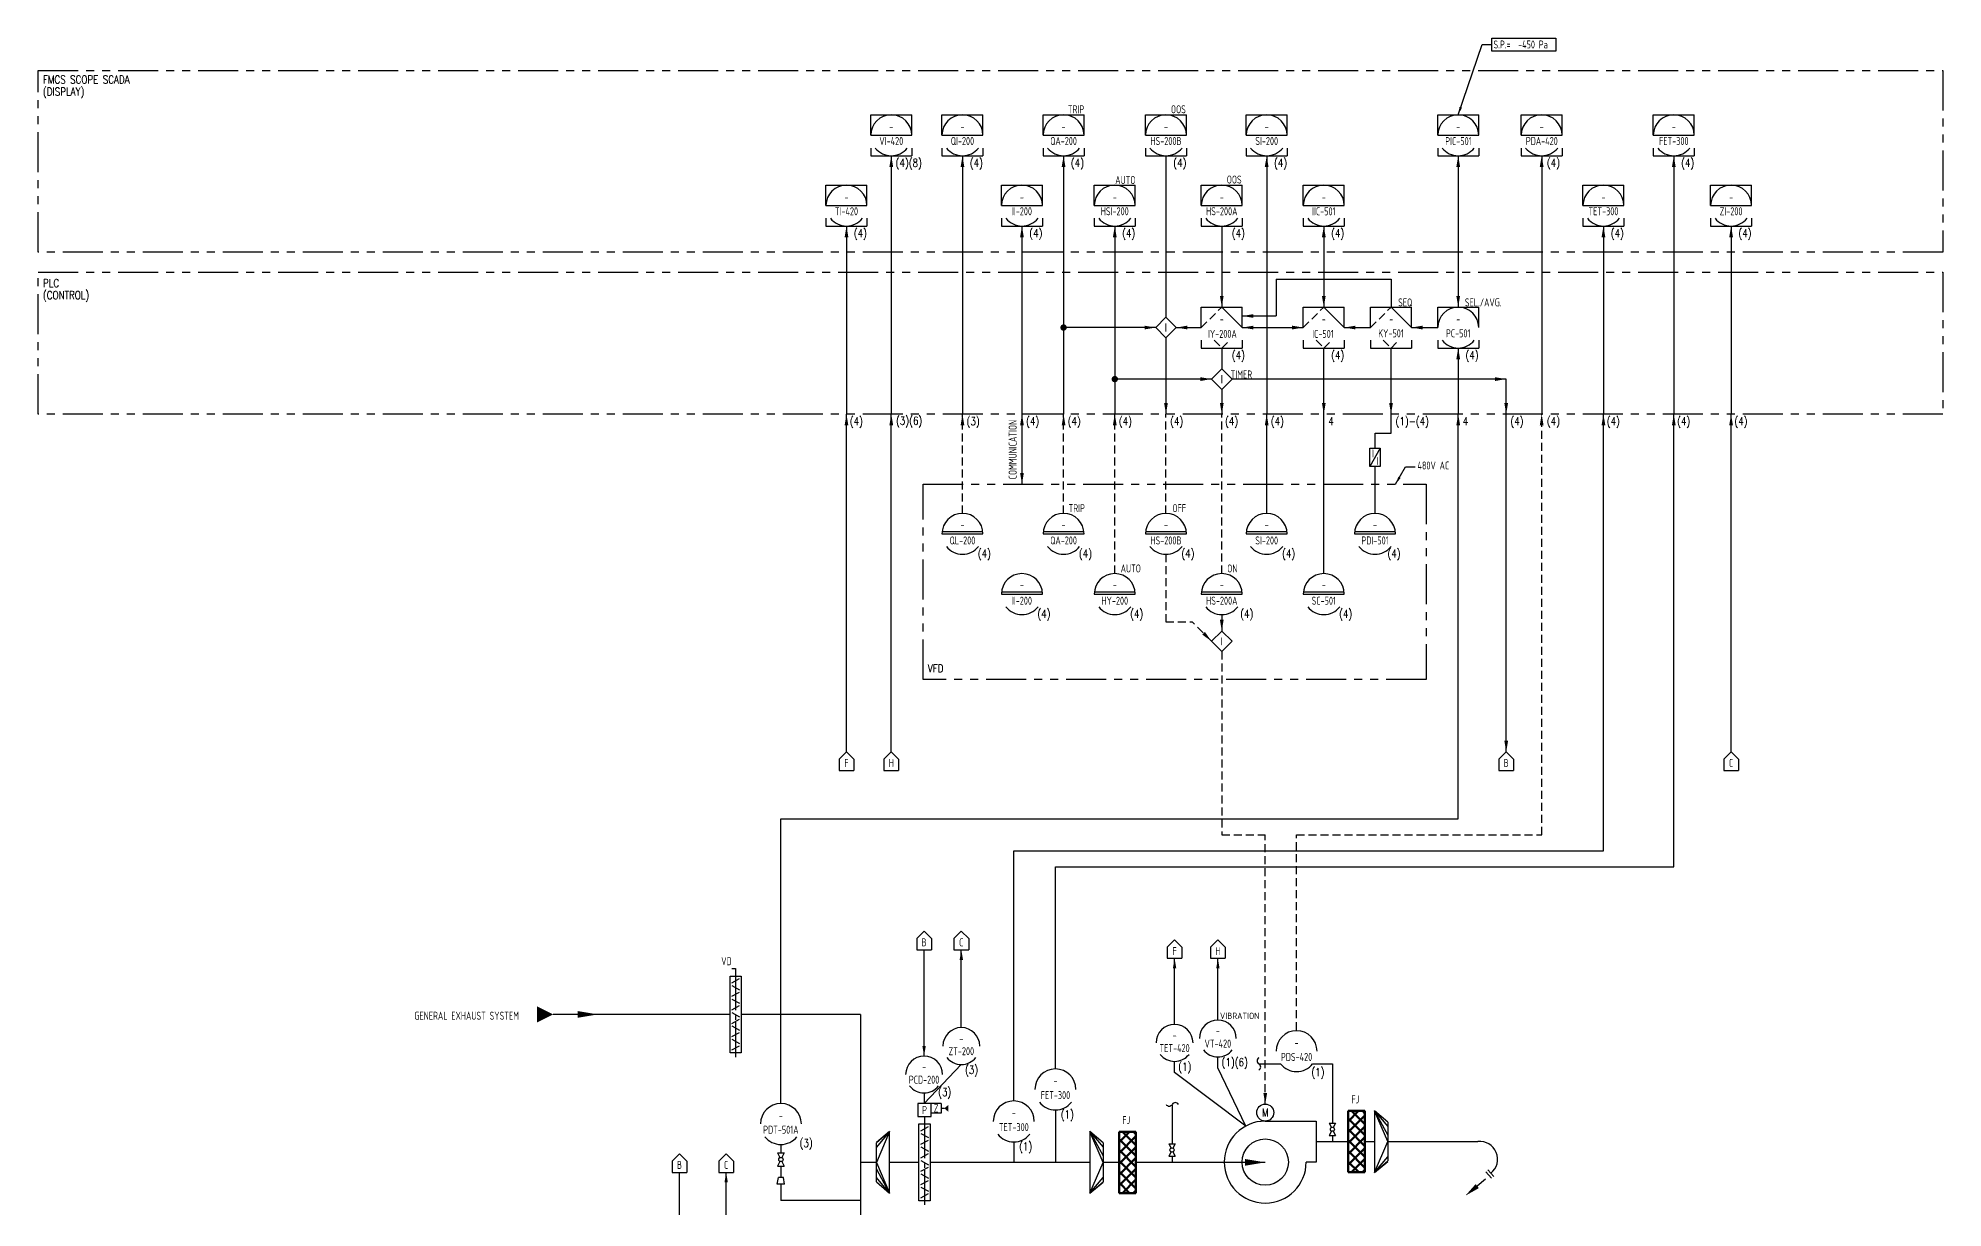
# Model space of a CAD drawing. Header units: millimetres. Extents: x -877 to -282, y -100 to 569.
# Drawn here: x -877 to -282, y 203 to 569 of the extents above; entities that cross this region are included whole.
import ezdxf
from ezdxf.enums import TextEntityAlignment as Align

# ---------------------------------------------------------------- set-up
doc = ezdxf.new("R2010")
doc.units = ezdxf.units.MM
doc.header["$LTSCALE"] = 10
doc.linetypes.add('HIDDEN', pattern=[0.375, 0.25, -0.125])
doc.linetypes.add('PHANTOM', pattern=[2.5, 1.25, -0.25, 0.25, -0.25, 0.25, -0.25])
doc.layers.get('defpoints').update_dxf_attribs({"color": 1})
for name, color, linetype in [('E-SR-TXT', 4, 'Continuous'), ('I-INST', 160, 'Continuous'), ('I-INST-TAG', 3, 'Continuous'), ('I-MEQPM', 2, 'Continuous'), ('I-MEQPM-COMP', 2, 'Continuous'), ('I-MMPIPE-DUCT', 140, 'Continuous'), ('I-MSPIPE-DUCT', 3, 'Continuous'), ('I-MTEXT', 3, 'Continuous'), ('I-PANL', 6, 'PHANTOM'), ('I-SGNL-ELECA', 3, 'FM-AUDIO_LINE'), ('I-SGNL-ELECC', 2, 'FM-D_LINE'), ('I-SGNL-ELECD', 11, 'HIDDEN'), ('I-SGNL-SOFT', 3, 'FM-O-LINE1'), ('M-EX-DP', 2, 'Continuous'), ('M-EX-VALVE', 2, 'Continuous'), ('M-EXHS-EQPM', 22, 'Continuous'), ('M-EXHS-TEXT', 4, 'Continuous'), ('NOTETEXT', 4, 'Continuous'), ('PANL-LCNT', 4, 'PHANTOM'), ('U-EX-DAMP', 2, 'Continuous'), ('界面', 4, 'Continuous')]:
    doc.layers.add(name, color=color, linetype=linetype)
doc.styles.add('AA-TXT', font='isocp.shx', dxfattribs={"width": 0.8, "bigfont": 'chineset.shx'})
doc.styles.add('BB-TXT', font='romand.shx', dxfattribs={"width": 0.8, "bigfont": 'CHINA.shx'})
doc.styles.add('dim-txt', font='isocp.shx', dxfattribs={"width": 0.7, "bigfont": 'CHINESET.shx'})
doc.styles.add('ROMANS', font='romans.shx', dxfattribs={"width": 0.8})
doc.styles.add('STDTEXT', font='romans.shx')
doc.linetypes.add('FM-AUDIO_LINE', pattern='A,0.8,-0.1,["A",AA-TXT,S=0.2,R=0,X=0,Y=-0.1],-0.25', length=1.15)
doc.linetypes.add('FM-D_LINE', pattern='A,0.8,-0.1,["D",AA-TXT,S=0.2,R=0,X=0,Y=-0.1],-0.25', length=1.15)
doc.linetypes.add('FM-O-LINE1', pattern='A,0.8,-0.1,[133,ltypeshp.shx,S=0.1,R=0,X=-0.1,Y=0],-0.1', length=1)
doc.dimstyles.new('adim-10', dxfattribs={"dimscale": 10, "dimtxt": 0.25, "dimasz": 0.25, "dimexe": 0.1, "dimexo": 0.5, "dimgap": 0.15, "dimtad": 0, "dimdec": 4, "dimtxsty": 'dim-txt', "dimcen": 2.5, "dimclrd": 256, "dimclre": 256, "dimclrt": 256, "dimadec": 0, "dimazin": 0, "dimtfac": 1, "dimtmove": 0, "dimatfit": 3, "dimfxl": 1, "dimarcsym": 0})

# ---------------------------------------------------------------- blocks, each defined once
blk = doc.blocks.new('A$C25D17942')
at = {"layer": 'defpoints'}
for p in [(0, -3.75), (0, -8.19)]:
    blk.add_point(p, dxfattribs=at)
at = {"layer": 'I-INST'}
for start, end in [(0, 180), (218.48923, 321.51077)]:
    blk.add_arc((0, -6.4), 6.4, start, end, dxfattribs=at)
blk = doc.blocks.new('A$C23AD5D27')
at = {"layer": 'defpoints'}
for p in [(0, 9.05), (0, 4.61)]:
    blk.add_point(p, dxfattribs=at)
at = {"layer": 'I-INST'}
for p, q in [((-6.4, 12.8), (6.4, 12.8)), ((-6.4, 6.4), (-6.4, 12.8)), ((6.4, 6.4), (6.4, 12.8)), ((-6.4, 2.42), (-6.4, 0)), ((6.4, 2.42), (6.4, 0)), ((-6.4, 0), (6.4, 0))]:
    blk.add_line(p, q, dxfattribs=at)
at = {"layer": 'I-INST', "linetype": 'Continuous'}
blk.add_line((-6.4, 6.4), (6.4, 6.4), dxfattribs=at)
at = {"layer": 'I-INST'}
for start, end in [(0, 180), (218.48923, 321.51077)]:
    blk.add_arc((0, 6.4), 6.4, start, end, dxfattribs=at)
blk = doc.blocks.new('A$C3C003CA9')
at = {"layer": 'defpoints'}
for p in [(0, 9.05), (0, 4.61)]:
    blk.add_point(p, dxfattribs=at)
at = {"layer": 'I-INST'}
for p, q in [((-6.4, 12.8), (6.4, 12.8)), ((-6.4, 6.4), (-6.4, 12.8)), ((0, 12.8), (6.4, 6.4)), ((6.4, 6.4), (6.4, 12.8)), ((-6.4, 2.42), (-6.4, 0)), ((-6.4, 0), (6.4, 0)), ((6.4, 2.42), (6.4, 0))]:
    blk.add_line(p, q, dxfattribs=at)
at = {"layer": 'I-INST', "linetype": 'HIDDEN'}
for p, q in [((-6.4, 6.4), (0, 12.8)), ((-2.42, 2.42), (0, 0)), ((0, 0), (2.42, 2.42))]:
    blk.add_line(p, q, dxfattribs=at)
blk = doc.blocks.new('A$C69555BEA')
at = {"layer": 'defpoints'}
for p in [(0, 9.05), (0, 4.61)]:
    blk.add_point(p, dxfattribs=at)
at = {"layer": 'I-INST'}
for p, q in [((-6.4, 12.8), (6.4, 12.8)), ((-6.4, 6.4), (-6.4, 12.8)), ((6.4, 6.4), (6.4, 12.8)), ((-6.4, 2.42), (-6.4, 0)), ((6.4, 2.42), (6.4, 0)), ((-6.4, 0), (6.4, 0))]:
    blk.add_line(p, q, dxfattribs=at)
for start, end in [(0, 180), (218.48923, 321.51077)]:
    blk.add_arc((0, 6.4), 6.4, start, end, dxfattribs=at)
blk = doc.blocks.new('A$C797F6660')
at = {"layer": 'defpoints'}
for p in [(0, -3.48), (0, -8.46)]:
    blk.add_point(p, dxfattribs=at)
at = {"layer": 'I-INST', "linetype": 'Continuous'}
for p, q in [((-6.36, -5.65), (6.36, -5.65)), ((-6.4, -6.4), (6.4, -6.4))]:
    blk.add_line(p, q, dxfattribs=at)
at = {"layer": 'I-INST'}
for start, end in [(0, 180), (218.48923, 321.51077)]:
    blk.add_arc((0, -6.4), 6.4, start, end, dxfattribs=at)
blk = doc.blocks.new('A$C67844AE1')
at = {"layer": 'I-INST'}
for p, q in [((0, 5.79), (-2.3, 3.48)), ((-2.3, 3.48), (-2.3, 0)), ((-2.3, 0), (2.3, 0)), ((2.3, 3.48), (0, 5.79)), ((2.3, 3.48), (2.3, 0))]:
    blk.add_line(p, q, dxfattribs=at)

msp = doc.modelspace()

# ---------------------------------------------------------------- hatches: boundary and pattern name
at = {"layer": 'I-MEQPM-COMP', "lineweight": 100}
h = msp.add_hatch(dxfattribs=at)
h.set_pattern_fill('ANSI31', color=256, scale=0.75525, angle=90, style=0)
h.set_pattern_definition([(135, (704.482, -1714.103), (-1.6955846, -1.6955846), [])])
h.paths.add_polyline_path([(-462.36, 233.5), (-467.61, 233.5), (-467.61, 214.32), (-462.36, 214.32)])
h = msp.add_hatch(dxfattribs=at)
h.set_pattern_fill('ANSI31', color=256, scale=0.75525, angle=90, style=0)
h.set_pattern_definition([(225, (704.482, 2161.9238), (-1.6955846, 1.6955846), [])])
h.paths.add_polyline_path([(-462.36, 214.32), (-467.61, 214.32), (-467.61, 233.5), (-462.36, 233.5)])
h = msp.add_hatch(dxfattribs=at)
h.set_pattern_fill('ANSI31', color=256, scale=0.75525, angle=90, style=0)
h.set_pattern_definition([(135, (632.9003, -1720.5818), (-1.6955846, -1.6955846), [])])
h.paths.add_polyline_path([(-533.94, 227.02), (-539.19, 227.02), (-539.19, 207.84), (-533.94, 207.84)])
h = msp.add_hatch(dxfattribs=at)
h.set_pattern_fill('ANSI31', color=256, scale=0.75525, angle=90, style=0)
h.set_pattern_definition([(225, (632.9003, 2155.445), (-1.6955846, 1.6955846), [])])
h.paths.add_polyline_path([(-533.94, 207.84), (-539.19, 207.84), (-539.19, 227.02), (-533.94, 227.02)])

# ---------------------------------------------------------------- linework, layer by layer
at = {"layer": 'I-INST'}
for p, q in [((-530.93, 538.41), (-518.13, 538.41)), ((-513.49, 516.45), (-500.69, 516.45)), ((-524.53, 481.52), (-527.73, 478.32)), ((-527.73, 478.32), (-524.53, 475.12)), ((-521.33, 478.32), (-524.53, 481.52)), ((-524.53, 475.12), (-521.33, 478.32)), ((-507.09, 465.41), (-510.29, 462.21)), ((-503.89, 462.21), (-507.09, 465.41)), ((-510.29, 462.21), (-507.09, 459.01)), ((-507.09, 459.01), (-503.89, 462.21)), ((-457.61, 440.58), (-460.81, 434.94)), ((-507.09, 383.48), (-510.29, 380.28)), ((-503.89, 380.28), (-507.09, 383.48)), ((-510.29, 380.28), (-507.09, 377.08)), ((-507.09, 377.08), (-503.89, 380.28)), ((-588.48, 248.02), (-600.12, 235.86)), ((-495.5, 248.19), (-488.73, 248.19)), ((-478.71, 248.19), (-472.53, 248.19)), ((-472.53, 248.19), (-472.53, 229.72)), ((-600.12, 239.12), (-600.12, 235.86)), ((-594.82, 235.86), (-602.03, 235.86)), ((-602.03, 235.86), (-602.03, 231.74)), ((-597.91, 231.74), (-597.91, 235.86)), ((-594.82, 232.77), (-597.91, 232.77)), ((-594.82, 235.86), (-594.82, 232.77)), ((-593.85, 234.31), (-594.82, 234.31)), ((-522.64, 235.45), (-522.64, 223.24)), ((-602.03, 231.74), (-597.91, 231.74)), ((-472.53, 225.83), (-472.53, 223.83)), ((-522.64, 219.35), (-522.64, 217.35))]:
    msp.add_line(p, q, dxfattribs=at)
for points in [[(-422.74, 568.78), (-402.73, 568.78), (-402.73, 564.69), (-422.74, 564.69)], [(-460.81, 440.58), (-457.61, 440.58), (-457.61, 434.94), (-460.81, 434.94)]]:
    msp.add_lwpolyline(points, close=True, dxfattribs=at)
at = {"layer": 'I-INST', "flags": 128}
for points in [[(-499.58, 228.7), (-508.31, 246.96), (-508.31, 250.39)], [(-499.58, 228.7), (-521.84, 245.56), (-521.84, 248.99)]]:
    msp.add_lwpolyline(points, dxfattribs=at)
at = {"layer": 'I-INST'}
for centre, start, end in [((-494.94, 249.16), 120.08874, 240.08874), ((-496.06, 247.22), 300.08874, 60.08874), ((-523.54, 236.12), 210.08874, 330.08874), ((-521.6, 235), 30.08874, 150.08874)]:
    msp.add_arc(centre, 1.12, start, end, dxfattribs=at)
msp.add_solid([(-592.57, 235.34), (-593.85, 234.31), (-592.57, 233.28)], dxfattribs=at)
at = {"layer": 'I-INST-TAG'}
for points in [[(-610.37, 532.01, 0, 1.17, 0), (-610.37, 528.51, 0, 0, 0)], [(-624.37, 510.05, 0, 1.17, 0), (-624.37, 506.55, 0, 0, 0)], [(-347.94, 510.05, 0, 1.17, 0), (-347.94, 506.55, 0, 0, 0)]]:
    msp.add_lwpolyline(points, format="xyseb", dxfattribs=at)
at = {"layer": 'I-MEQPM'}
msp.add_circle((-493.51, 232.98), 2.67, dxfattribs=at)
at = {"layer": 'I-MEQPM-COMP'}
for p, q in [((-660.76, 251.66), (-660.76, 275.66)), ((-601.73, 205.43), (-601.73, 229.43)), ((-473.5, 229.72), (-472.81, 228.34)), ((-473.5, 229.72), (-471.56, 229.72)), ((-472.81, 227.2), (-473.5, 225.83)), ((-471.56, 229.72), (-472.24, 228.34)), ((-472.24, 227.2), (-471.56, 225.83)), ((-645.9, 220.36), (-643.85, 220.36)), ((-645.9, 220.36), (-645.17, 218.92)), ((-643.85, 220.36), (-644.57, 218.92)), ((-523.61, 223.24), (-522.92, 221.87)), ((-523.61, 223.24), (-521.67, 223.24)), ((-522.92, 220.73), (-523.61, 219.35)), ((-521.67, 223.24), (-522.35, 221.87)), ((-522.35, 220.73), (-521.67, 219.35)), ((-473.5, 225.83), (-471.56, 225.83)), ((-645.17, 217.72), (-645.9, 216.27)), ((-645.9, 216.27), (-643.85, 216.27)), ((-644.57, 217.72), (-643.85, 216.27)), ((-523.61, 219.35), (-521.67, 219.35)), ((-646, 210.58), (-645.66, 212.67)), ((-643.75, 210.58), (-646, 210.58)), ((-644.09, 212.67), (-645.66, 212.67)), ((-643.75, 210.58), (-644.09, 212.67))]:
    msp.add_line(p, q, dxfattribs=at)
at = {"layer": 'I-MEQPM-COMP', "lineweight": 100}
for p, q in [((-467.61, 233.5), (-467.61, 214.32)), ((-462.36, 233.5), (-467.61, 233.5)), ((-462.36, 214.32), (-462.36, 233.5)), ((-539.19, 227.02), (-539.19, 207.84)), ((-533.94, 227.02), (-539.19, 227.02)), ((-533.94, 207.84), (-533.94, 227.02)), ((-467.61, 214.32), (-462.36, 214.32)), ((-539.19, 207.84), (-533.94, 207.84))]:
    msp.add_line(p, q, dxfattribs=at)
at = {"layer": 'I-MEQPM-COMP'}
for centre, radius in [((-472.53, 227.77), 0.637), ((-522.64, 221.3), 0.637), ((-644.87, 218.32), 0.671)]:
    msp.add_circle(centre, radius, dxfattribs=at)
at = {"layer": 'I-MMPIPE-DUCT'}
for p, q in [((-660.76, 263.66), (-716.07, 263.66)), ((-620.03, 263.66), (-657.24, 263.66)), ((-620.03, 263.66), (-620.03, 172.41))]:
    msp.add_line(p, q, dxfattribs=at)
msp.add_lwpolyline([(-716.07, 263.66, 0, 5, 0), (-721.07, 263.66, 5, 5, 0)], format="xyseb", dxfattribs=at)
msp.add_solid([(-708.4, 264.72), (-708.4, 262.6), (-702.04, 263.66)], dxfattribs=at)
at = {"layer": 'I-MSPIPE-DUCT'}
for p, q in [((-559.07, 233.83), (-559.07, 217.43)), ((-644.87, 223.02), (-644.87, 220.36)), ((-572.08, 223.83), (-572.08, 217.43)), ((-477.63, 223.91), (-467.61, 223.91)), ((-462.36, 223.91), (-459.36, 223.91)), ((-455.22, 223.91), (-427.05, 223.91)), ((-644.87, 216.27), (-644.87, 212.67)), ((-615.03, 217.43), (-620.03, 217.43)), ((-601.73, 217.43), (-610.9, 217.43)), ((-548.32, 217.43), (-598.2, 217.43)), ((-539.19, 217.43), (-544.19, 217.43)), ((-493.51, 217.43), (-533.94, 217.43)), ((-644.87, 210.58), (-644.87, 205.55)), ((-644.87, 210.58), (-644.87, 209.15)), ((-424.64, 212.13), (-427.26, 210.01)), ((-620.03, 205.55), (-644.87, 205.55))]:
    msp.add_line(p, q, dxfattribs=at)
msp.add_lwpolyline([(-430.99, 206.99, 0, 1.6, 0), (-427.26, 210.01, 0, 0, 0)], format="xyseb", dxfattribs=at)
msp.add_arc((-426.42, 218.41), 5.53, 308.0071, 96.49679, dxfattribs=at)
msp.add_solid([(-499.87, 218.49), (-499.87, 216.37), (-493.51, 217.43)], dxfattribs=at)
at = {"layer": 'I-PANL'}
for points in [[(-876.98, 558.67), (-281.75, 558.67), (-281.75, 501.93), (-876.98, 501.93)], [(-876.98, 495.6), (-281.75, 495.6), (-281.75, 451.27), (-876.98, 451.27)], [(-600.37, 368.36), (-600.37, 429.36), (-443.21, 429.36), (-443.21, 368.36)]]:
    msp.add_lwpolyline(points, close=True, dxfattribs=at)
at = {"layer": 'I-SGNL-ELECA'}
for p, q in [((-624.37, 345.69), (-624.37, 451.27)), ((-493.06, 420.25), (-493.06, 451.27)), ((-475.21, 401.42), (-475.21, 451.27)), ((-454.21, 445.28), (-454.21, 451.27)), ((-433.21, 324.78), (-433.21, 451.27)), ((-418.21, 345.69), (-418.21, 451.27)), ((-387.83, 314.78), (-387.83, 451.27)), ((-365.84, 309.78), (-365.84, 451.27)), ((-347.94, 345.69), (-347.94, 451.27)), ((-459.21, 445.28), (-454.21, 445.28)), ((-459.21, 440.58), (-459.21, 445.28)), ((-459.21, 420.25), (-459.21, 434.94)), ((-644.87, 235.82), (-644.87, 324.78)), ((-644.87, 324.78), (-433.21, 324.78)), ((-572.08, 236.63), (-572.08, 314.78)), ((-572.08, 314.78), (-387.83, 314.78)), ((-559.07, 246.63), (-559.07, 309.78)), ((-559.07, 309.78), (-365.84, 309.78)), ((-600.12, 250.64), (-600.12, 283.87)), ((-588.48, 259.54), (-588.48, 283.87)), ((-521.84, 260.51), (-521.84, 281.22)), ((-676.55, 189.96), (-676.55, 214.31)), ((-661.97, 189.98), (-661.97, 214.31))]:
    msp.add_line(p, q, dxfattribs=at)
for points in [[(-624.37, 451.27, 0, 1.17, 0), (-624.37, 447.77, 0, 0, 0)], [(-610.37, 451.27, 0, 1.17, 0), (-610.37, 447.77, 0, 0, 0)], [(-493.06, 451.27, 0, 1.17, 0), (-493.06, 447.77, 0, 0, 0)], [(-433.21, 451.27, 0, 1.17, 0), (-433.21, 447.77, 0, 0, 0)], [(-387.83, 451.27, 0, 1.17, 0), (-387.83, 447.77, 0, 0, 0)], [(-365.84, 451.27, 0, 1.17, 0), (-365.84, 447.77, 0, 0, 0)], [(-347.94, 451.27, 0, 1.17, 0), (-347.94, 447.77, 0, 0, 0)], [(-588.48, 283.87, 0, 1.05, 0), (-588.48, 280.72, 0, 0, 0)], [(-521.84, 281.22, 0, 1.05, 0), (-521.84, 278.07, 0, 0, 0)], [(-508.31, 281.22, 0, 1.05, 0), (-508.31, 278.07, 0, 0, 0)], [(-600.12, 250.64, 0, 1.05, 0), (-600.12, 253.79, 0, 0, 0)], [(-661.97, 214.31, 0, 1.05, 0), (-661.97, 211.16, 0, 0, 0)]]:
    msp.add_lwpolyline(points, format="xyseb", dxfattribs=at)
at = {"layer": 'I-SGNL-ELECC'}
for p, q in [((-610.37, 345.69), (-610.37, 451.27)), ((-569.53, 451.27), (-569.53, 429.36)), ((-508.31, 261.91), (-508.31, 281.22))]:
    msp.add_line(p, q, dxfattribs=at)
for points in [[(-569.53, 451.27, 0, 1.17, 0), (-569.53, 447.77, 0, 0, 0)], [(-569.53, 429.36, 0, 1.17, 0), (-569.53, 432.86, 0, 0, 0)]]:
    msp.add_lwpolyline(points, format="xyseb", dxfattribs=at)
at = {"layer": 'I-SGNL-ELECD'}
for p, q in [((-588.12, 420.25), (-588.12, 451.27)), ((-556.53, 420.25), (-556.53, 451.27)), ((-540.53, 401.42), (-540.53, 451.27)), ((-524.53, 420.25), (-524.53, 451.27)), ((-507.09, 401.42), (-507.09, 451.27)), ((-407.13, 319.78), (-407.13, 451.27)), ((-524.53, 407.45), (-524.53, 386.31)), ((-507.09, 388.62), (-507.09, 383.48)), ((-524.53, 386.31), (-516.32, 386.31)), ((-510.29, 380.28), (-516.32, 386.31)), ((-507.09, 377.08), (-507.09, 319.78)), ((-507.09, 319.78), (-493.51, 319.78)), ((-493.51, 235.64), (-493.51, 319.78)), ((-483.77, 258.73), (-483.77, 319.78)), ((-483.77, 319.78), (-407.13, 319.78))]:
    msp.add_line(p, q, dxfattribs=at)
for points in [[(-588.12, 451.27, 0, 1.17, 0), (-588.12, 447.77, 0, 0, 0)], [(-556.53, 451.27, 0, 1.17, 0), (-556.53, 447.77, 0, 0, 0)], [(-540.53, 451.27, 0, 1.17, 0), (-540.53, 447.77, 0, 0, 0)], [(-407.13, 451.27, 0, 1.17, 0), (-407.13, 447.77, 0, 0, 0)], [(-507.09, 383.48, 0, 1.17, 0), (-507.09, 386.98, 0, 0, 0)], [(-510.29, 380.28, 0, 1.17, 0), (-512.76, 382.76, 0, 0, 0)], [(-493.51, 235.64, 0, 1.17, 0), (-493.51, 239.14, 0, 0, 0)]]:
    msp.add_lwpolyline(points, format="xyseb", dxfattribs=at)
at = {"layer": 'I-SGNL-SOFT'}
for p, q in [((-610.37, 532.01), (-610.37, 451.27)), ((-588.12, 532.01), (-588.12, 451.27)), ((-556.53, 532.01), (-556.53, 451.27)), ((-524.53, 532.01), (-524.53, 481.52)), ((-493.06, 532.01), (-493.06, 451.27)), ((-433.21, 532.01), (-433.21, 484.72)), ((-407.13, 532.01), (-407.13, 451.27)), ((-365.84, 532.01), (-365.84, 451.27)), ((-624.37, 510.05), (-624.37, 451.27)), ((-569.53, 510.05), (-569.53, 451.27)), ((-540.53, 510.05), (-540.53, 451.27)), ((-507.09, 510.05), (-507.09, 484.72)), ((-475.21, 510.05), (-475.21, 484.72)), ((-387.83, 510.05), (-387.83, 451.27)), ((-347.94, 510.05), (-347.94, 451.27)), ((-490.06, 493.47), (-454.21, 493.47)), ((-490.06, 493.47), (-490.06, 481.93)), ((-454.21, 493.47), (-454.21, 484.72)), ((-527.73, 478.32), (-556.53, 478.32)), ((-521.33, 478.32), (-513.49, 478.32)), ((-500.69, 481.93), (-490.06, 481.93)), ((-500.69, 478.32), (-481.61, 478.32)), ((-468.81, 478.32), (-460.61, 478.32)), ((-447.81, 478.32), (-439.61, 478.32)), ((-524.53, 475.12), (-524.53, 451.27)), ((-507.09, 471.92), (-507.09, 465.41)), ((-475.21, 451.27), (-475.21, 471.92)), ((-454.21, 451.27), (-454.21, 471.92)), ((-433.21, 471.92), (-433.21, 451.27)), ((-510.29, 462.21), (-540.53, 462.21)), ((-507.09, 459.01), (-507.09, 451.27)), ((-418.21, 462.21), (-503.89, 462.21)), ((-418.21, 451.27), (-418.21, 462.21))]:
    msp.add_line(p, q, dxfattribs=at)
for points in [[(-588.12, 532.01, 0, 1.17, 0), (-588.12, 528.51, 0, 0, 0)], [(-588.12, 532.01, 0, 1.17, 0), (-588.12, 528.51, 0, 0, 0)], [(-556.53, 532.01, 0, 1.17, 0), (-556.53, 528.51, 0, 0, 0)], [(-493.06, 532.01, 0, 1.17, 0), (-493.06, 528.51, 0, 0, 0)], [(-433.21, 532.01, 0, 1.17, 0), (-433.21, 528.51, 0, 0, 0)], [(-407.13, 532.01, 0, 1.17, 0), (-407.13, 528.51, 0, 0, 0)], [(-365.84, 532.01, 0, 1.17, 0), (-365.84, 528.51, 0, 0, 0)], [(-569.53, 510.05, 0, 1.17, 0), (-569.53, 506.55, 0, 0, 0)], [(-569.53, 510.05, 0, 1.17, 0), (-569.53, 506.55, 0, 0, 0)], [(-540.53, 510.05, 0, 1.17, 0), (-540.53, 506.55, 0, 0, 0)], [(-475.21, 510.05, 0, 1.17, 0), (-475.21, 506.55, 0, 0, 0)], [(-387.83, 510.05, 0, 1.17, 0), (-387.83, 506.55, 0, 0, 0)], [(-507.09, 484.72, 0, 1.17, 0), (-507.09, 488.22, 0, 0, 0)], [(-475.21, 484.72, 0, 1.17, 0), (-475.21, 488.22, 0, 0, 0)], [(-433.21, 484.72, 0, 1.17, 0), (-433.21, 488.22, 0, 0, 0)], [(-500.69, 481.93, 0, 1.17, 0), (-497.19, 481.93, 0, 0, 0)], [(-527.73, 478.32, 0, 1.17, 0), (-531.23, 478.32, 0, 0, 0)], [(-521.33, 478.32, 0, 1.17, 0), (-517.83, 478.32, 0, 0, 0)], [(-500.69, 478.32, 0, 1.17, 0), (-497.19, 478.32, 0, 0, 0)], [(-481.61, 478.32, 0, 1.17, 0), (-485.11, 478.32, 0, 0, 0)], [(-468.81, 478.32, 0, 1.17, 0), (-465.31, 478.32, 0, 0, 0)], [(-447.81, 478.32, 0, 1.17, 0), (-444.31, 478.32, 0, 0, 0)], [(-433.21, 471.92, 0, 1.17, 0), (-433.21, 468.42, 0, 0, 0)], [(-510.29, 462.21, 0, 1.17, 0), (-513.79, 462.21, 0, 0, 0)], [(-418.21, 462.21, 0, 1.17, 0), (-421.71, 462.21, 0, 0, 0)], [(-524.53, 451.27, 0, 1.17, 0), (-524.53, 454.77, 0, 0, 0)], [(-507.09, 451.27, 0, 1.17, 0), (-507.09, 454.77, 0, 0, 0)], [(-475.21, 451.27, 0, 1.17, 0), (-475.21, 454.77, 0, 0, 0)], [(-454.21, 451.27, 0, 1.17, 0), (-454.21, 454.77, 0, 0, 0)], [(-418.21, 451.27, 0, 1.17, 0), (-418.21, 454.77, 0, 0, 0)], [(-418.21, 345.69, 0, 1.17, 0), (-418.21, 349.19, 0, 0, 0)]]:
    msp.add_lwpolyline(points, format="xyseb", dxfattribs=at)
at = {"layer": 'I-SGNL-SOFT', "const_width": 1}
for points in [[(-557.03, 478.32, 1), (-556.03, 478.32, 1)], [(-541.03, 462.21, 1), (-540.03, 462.21, 1)]]:
    msp.add_lwpolyline(points, format="xyb", close=True, dxfattribs=at)
at = {"layer": 'M-EX-DP'}
for p, q in [((-459.36, 233.56), (-459.36, 214.26)), ((-455.22, 223.91), (-459.36, 233.56)), ((-459.36, 233.56), (-455.22, 228.67)), ((-455.22, 229.96), (-459.36, 233.56)), ((-459.36, 233.56), (-455.22, 225.97)), ((-610.9, 227.08), (-615.03, 217.43)), ((-610.9, 227.08), (-615.03, 223.67)), ((-610.9, 227.08), (-615.03, 223.48)), ((-610.9, 227.08), (-615.03, 222.19)), ((-610.9, 207.78), (-610.9, 227.08)), ((-548.32, 227.08), (-548.32, 207.78)), ((-544.19, 217.43), (-548.32, 227.08)), ((-548.32, 227.08), (-544.19, 222.19)), ((-544.19, 223.48), (-548.32, 227.08)), ((-548.32, 227.08), (-544.19, 219.49)), ((-455.22, 229.96), (-455.22, 217.86)), ((-615.03, 211.38), (-615.03, 223.48)), ((-544.19, 223.48), (-544.19, 211.38)), ((-459.36, 214.26), (-455.22, 223.91)), ((-615.03, 217.43), (-610.9, 207.78)), ((-610.9, 207.78), (-615.03, 215.37)), ((-548.32, 207.78), (-544.19, 217.43)), ((-459.36, 214.26), (-455.22, 219.16)), ((-459.36, 214.26), (-455.22, 217.86)), ((-459.36, 214.26), (-455.22, 217.68)), ((-610.9, 207.78), (-615.03, 212.68)), ((-615.03, 211.38), (-610.9, 207.78)), ((-548.32, 207.78), (-544.19, 212.68)), ((-548.32, 207.78), (-544.19, 211.38)), ((-548.32, 207.78), (-544.19, 211.2))]:
    msp.add_line(p, q, dxfattribs=at)
at = {"layer": 'M-EX-VALVE'}
for p, q in [((-424.57, 214.5), (-422.79, 212.45)), ((-423.91, 215.08), (-422.12, 213.03))]:
    msp.add_line(p, q, dxfattribs=at)
at = {"layer": 'M-EXHS-EQPM'}
for p, q in [((-493.51, 230.31), (-477.63, 230.31)), ((-477.63, 230.31), (-477.63, 217.51)), ((-477.63, 217.51), (-480.71, 217.51))]:
    msp.add_line(p, q, dxfattribs=at)
msp.add_circle((-493.51, 217.51), 7.24, dxfattribs=at)
msp.add_arc((-493.51, 217.51), 12.8, 90, 0, dxfattribs=at)
at = {"layer": 'U-EX-DAMP'}
for p, q in [((-660.76, 275.66), (-657.24, 275.66)), ((-660.23, 277.97), (-659, 277.97)), ((-660.19, 273.55), (-657.76, 274.87)), ((-659, 277.97), (-659, 264.95)), ((-657.24, 275.66), (-657.24, 251.66)), ((-660.19, 272.69), (-657.76, 271.37)), ((-660.19, 269.32), (-657.76, 270.64)), ((-660.19, 268.46), (-657.76, 267.14)), ((-660.19, 265.09), (-657.76, 266.41)), ((-660.19, 264.23), (-657.76, 262.91)), ((-660.19, 260.86), (-657.76, 262.17)), ((-659, 263.29), (-659, 261.92)), ((-660.19, 260.08), (-657.76, 258.76)), ((-660.19, 256.71), (-657.76, 258.03)), ((-659, 261.19), (-659, 250.34)), ((-657.24, 251.66), (-660.76, 251.66)), ((-660.19, 255.93), (-657.76, 254.61)), ((-660.19, 252.56), (-657.76, 253.88)), ((-601.73, 229.43), (-598.2, 229.43)), ((-601.16, 227.33), (-598.73, 228.64)), ((-601.16, 226.46), (-598.73, 225.15)), ((-599.97, 231.74), (-599.97, 218.72)), ((-598.2, 229.43), (-598.2, 205.43)), ((-601.16, 223.09), (-598.73, 224.41)), ((-601.16, 222.23), (-598.73, 220.91)), ((-601.16, 218.86), (-598.73, 220.18)), ((-601.16, 218), (-598.73, 216.68)), ((-601.16, 214.63), (-598.73, 215.94)), ((-599.97, 217.06), (-599.97, 215.69)), ((-599.97, 214.96), (-599.97, 204.12)), ((-601.16, 213.85), (-598.73, 212.53)), ((-601.16, 210.48), (-598.73, 211.8)), ((-601.16, 209.7), (-598.73, 208.39)), ((-598.2, 205.43), (-601.73, 205.43)), ((-601.16, 206.33), (-598.73, 207.65))]:
    msp.add_line(p, q, dxfattribs=at)

# ---------------------------------------------------------------- block references
for name, p in [('A$C23AD5D27', (-610.37, 532.01)), ('A$C23AD5D27', (-588.12, 532.01)), ('A$C23AD5D27', (-556.53, 532.01)), ('A$C23AD5D27', (-524.53, 532.01)), ('A$C23AD5D27', (-493.06, 532.01)), ('A$C23AD5D27', (-433.21, 532.01)), ('A$C23AD5D27', (-407.13, 532.01)), ('A$C23AD5D27', (-365.84, 532.01)), ('A$C23AD5D27', (-624.37, 510.05)), ('A$C23AD5D27', (-569.53, 510.05)), ('A$C23AD5D27', (-540.53, 510.05)), ('A$C23AD5D27', (-507.09, 510.05)), ('A$C23AD5D27', (-475.21, 510.05)), ('A$C23AD5D27', (-387.83, 510.05)), ('A$C23AD5D27', (-347.94, 510.05)), ('A$C3C003CA9', (-507.09, 471.92)), ('A$C3C003CA9', (-475.21, 471.92)), ('A$C3C003CA9', (-454.21, 471.92)), ('A$C69555BEA', (-433.21, 471.92)), ('A$C797F6660', (-588.12, 420.25)), ('A$C797F6660', (-556.53, 420.25)), ('A$C797F6660', (-524.53, 420.25)), ('A$C797F6660', (-493.06, 420.25)), ('A$C797F6660', (-459.21, 420.25)), ('A$C797F6660', (-569.53, 401.42)), ('A$C797F6660', (-540.53, 401.42)), ('A$C797F6660', (-507.09, 401.42)), ('A$C797F6660', (-475.21, 401.42)), ('A$C25D17942', (-483.72, 258.58)), ('A$C25D17942', (-559.07, 246.63)), ('A$C25D17942', (-644.87, 235.82)), ('A$C25D17942', (-572.08, 236.63))]:
    msp.add_blockref(name, p)
for p, xscale, yscale, zscale in [((-508.31, 261.91), 0.900000000000091, 0.900000000000091, 0.900000000000091), ((-588.48, 259.54), 0.8999999999999773, 0.8999999999999773, 0.8999999999999773), ((-521.84, 260.51), 0.900000000000091, 0.900000000000091, 0.900000000000091), ((-600.12, 250.64), 0.8999999999999773, 0.8999999999999773, 0.8999999999999773)]:
    msp.add_blockref('A$C25D17942', p, dxfattribs=dict(xscale=xscale, yscale=yscale, zscale=zscale))
at = {"layer": 'I-INST'}
for p in [(-624.37, 339.91), (-610.37, 339.91), (-418.21, 339.91), (-347.94, 339.91), (-600.12, 283.87), (-588.48, 283.87), (-521.83, 281.22), (-508.29, 281.22), (-676.55, 214.31), (-661.97, 214.31)]:
    msp.add_blockref('A$C67844AE1', p, dxfattribs=at)

# ---------------------------------------------------------------- texts
at = {"layer": 'E-SR-TXT', "style": 'AA-TXT', "width": 0.8}
msp.add_text('COMMUNICATION', height=2.5, rotation=90, dxfattribs=at).set_placement((-572.43, 430.9), align=Align.MIDDLE_LEFT)
at = {"layer": 'I-INST-TAG', "style": 'AA-TXT', "width": 0.8}
msp.add_text('S.P.=  -450 Pa', height=2.5, dxfattribs=at).set_placement((-422.19, 566.78), align=Align.MIDDLE_LEFT)
at = {"layer": 'I-INST-TAG', "width": 0.8}
for s, style, p in [('TRIP', 'AA-TXT', (-552.64, 546.53)), ('OOS', 'AA-TXT', (-520.64, 546.53)), ('VI-420', 'AA-TXT', (-610.37, 536.62)), ('-', 'AA-TXT', (-610.37, 541.06)), ('QI-200', 'AA-TXT', (-588.12, 536.62)), ('-', 'AA-TXT', (-588.12, 541.06)), ('QA-200', 'AA-TXT', (-556.53, 536.62)), ('-', 'AA-TXT', (-556.53, 541.06)), ('HS-200B', 'AA-TXT', (-524.53, 536.62)), ('-', 'AA-TXT', (-524.53, 541.06)), ('SI-200', 'AA-TXT', (-493.06, 536.62)), ('-', 'AA-TXT', (-493.06, 541.06)), ('PIC-501', 'AA-TXT', (-433.14, 536.59)), ('-', 'AA-TXT', (-433.21, 541.06)), ('PDA-420', 'AA-TXT', (-407.09, 536.62)), ('-', 'AA-TXT', (-407.13, 541.06)), ('FET-300', 'AA-TXT', (-365.84, 536.62)), ('-', 'AA-TXT', (-365.84, 541.06)), ('AUTO', 'AA-TXT', (-537.23, 524.44)), ('OOS', 'AA-TXT', (-503.2, 524.57)), ('-', 'AA-TXT', (-624.37, 519.1)), ('-', 'AA-TXT', (-569.53, 519.1)), ('-', 'AA-TXT', (-540.53, 519.1)), ('-', 'AA-TXT', (-507.09, 519.1)), ('-', 'AA-TXT', (-475.21, 519.1)), ('-', 'AA-TXT', (-387.83, 519.1)), ('-', 'AA-TXT', (-347.94, 519.1)), ('TI-420', 'AA-TXT', (-624.37, 514.66)), ('II-200', 'AA-TXT', (-569.53, 514.66)), ('HSI-200', 'AA-TXT', (-540.53, 514.66)), ('HS-200A', 'AA-TXT', (-507.09, 514.66)), ('IIC-501', 'AA-TXT', (-475.21, 514.66)), ('TET-300', 'AA-TXT', (-387.83, 514.66)), ('ZI-200', 'AA-TXT', (-347.94, 514.66)), ('SEQ', 'AA-TXT', (-449.78, 486.19)), ('SEL./AVG.', 'AA-TXT', (-425.4, 486.19)), ('I', 'ROMANS', (-524.53, 478.32)), ('IY-200A', 'AA-TXT', (-506.9, 476.35)), ('-', 'AA-TXT', (-507.09, 480.98)), ('IC-501', 'AA-TXT', (-475.47, 476.35)), ('-', 'AA-TXT', (-475.21, 480.98)), ('KY-501', 'AA-TXT', (-454.21, 476.53)), ('-', 'AA-TXT', (-454.15, 480.98)), ('PC-501', 'AA-TXT', (-433.21, 476.53)), ('-', 'AA-TXT', (-433.21, 480.98)), ('TIMER', 'AA-TXT', (-500.96, 463.68)), ('I', 'ROMANS', (-507.09, 462.21)), ('I', 'AA-TXT', (-459.86, 438.99)), ('I', 'AA-TXT', (-458.34, 436.66)), ('QL-200', 'AA-TXT', (-588.12, 411.79)), ('-', 'AA-TXT', (-588.12, 416.77)), ('QA-200', 'AA-TXT', (-556.53, 411.79)), ('-', 'AA-TXT', (-556.53, 416.77)), ('HS-200B', 'AA-TXT', (-524.53, 411.79)), ('-', 'AA-TXT', (-524.53, 416.77)), ('SI-200', 'AA-TXT', (-493.06, 411.79)), ('-', 'AA-TXT', (-493.06, 416.77)), ('PDI-501', 'AA-TXT', (-459.21, 411.79)), ('-', 'AA-TXT', (-459.21, 416.77)), ('II-200', 'AA-TXT', (-569.53, 392.96)), ('-', 'AA-TXT', (-569.53, 397.94)), ('HY-200', 'AA-TXT', (-540.53, 392.96)), ('-', 'AA-TXT', (-540.53, 397.94)), ('HS-200A', 'AA-TXT', (-507.09, 392.96)), ('-', 'AA-TXT', (-507.09, 397.94)), ('SC-501', 'AA-TXT', (-475.21, 392.96)), ('-', 'AA-TXT', (-475.21, 397.94)), ('I', 'AA-TXT', (-507.09, 380.28)), ('F', 'AA-TXT', (-624.38, 342.24)), ('H', 'AA-TXT', (-610.38, 342.24)), ('B', 'AA-TXT', (-418.22, 342.24)), ('C', 'AA-TXT', (-347.95, 342.24)), ('B', 'AA-TXT', (-600.13, 286.2)), ('C', 'AA-TXT', (-588.5, 286.2)), ('F', 'AA-TXT', (-521.84, 283.43)), ('H', 'AA-TXT', (-508.31, 283.43)), ('-', 'AA-TXT', (-588.48, 256.17)), ('-', 'AA-TXT', (-521.84, 257.14)), ('-', 'AA-TXT', (-508.31, 258.54)), ('ZT-200', 'AA-TXT', (-588.48, 252.17)), ('TET-420', 'AA-TXT', (-521.84, 253.14)), ('VT-420', 'AA-TXT', (-508.31, 254.54)), ('PDS-420', 'AA-TXT', (-483.72, 250.38)), ('-', 'AA-TXT', (-483.72, 254.83)), ('PCD-200', 'AA-TXT', (-600.12, 243.27)), ('-', 'AA-TXT', (-600.12, 247.27)), ('FET-300', 'AA-TXT', (-559.07, 238.44)), ('-', 'AA-TXT', (-559.07, 242.89)), ('P', 'AA-TXT', (-599.97, 233.8)), ('Z', 'AA-TXT', (-596.37, 234.31)), ('-', 'AA-TXT', (-572.08, 232.89)), ('PDT-501A', 'AA-TXT', (-644.87, 227.63)), ('-', 'AA-TXT', (-644.87, 232.07)), ('TET-300', 'AA-TXT', (-572.08, 228.44)), ('B', 'AA-TXT', (-676.57, 216.64)), ('C', 'AA-TXT', (-661.98, 216.64))]:
    msp.add_text(s, height=2.5, dxfattribs=dict(at, style=style)).set_placement(p, align=Align.MIDDLE)
at = {"layer": 'I-INST-TAG', "style": 'STDTEXT', "width": 0.8}
for s, p in [('(4)(8)', (-600.79, 531.01)), ('(4)', (-581.72, 531.01)), ('(4)', (-550.13, 531.01)), ('(4)', (-518.13, 531.01)), ('(4)', (-486.66, 531.01)), ('(4)', (-359.44, 531.01)), ('(4)', (-617.97, 509.05)), ('(4)', (-563.13, 509.05)), ('(4)', (-534.13, 509.05)), ('(4)', (-499.84, 509.05)), ('(4)', (-468.81, 509.05)), ('(4)', (-381.43, 509.05)), ('(4)', (-341.54, 509.05)), ('(4)', (-499.84, 470.92)), ('(4)', (-468.81, 470.92)), ('(4)', (-426.81, 470.92)), ('(4)', (-579.21, 408.92)), ('(4)', (-547.62, 408.92)), ('(4)', (-515.62, 408.92)), ('(4)', (-484.15, 408.92)), ('(4)', (-451.19, 408.92)), ('(4)', (-560.62, 390.1)), ('(4)', (-531.62, 390.1)), ('(4)', (-497.21, 390.1)), ('(4)', (-466.3, 390.1)), ('(1)', (-474.98, 246.86)), ('(3)', (-591.61, 240.64)), ('(3)', (-634.91, 224.7))]:
    msp.add_text(s, height=2.5, dxfattribs=at).set_placement(p, align=Align.TOP_RIGHT)
for s, p in [('(4)', (-405.5, 531.09)), ('(4)', (-623.34, 450.27)), ('(3)(6)', (-608.9, 450.44)), ('(3)', (-586.84, 450.27)), ('(4)', (-568.26, 450.27)), ('(4)', (-555.26, 450.27)), ('(4)', (-539.25, 450.27)), ('(4)', (-523.24, 450.27)), ('(4)', (-506.09, 450.27)), ('(1)-(4)', (-452.79, 450.27)), ('4', (-431.79, 450.27)), ('(4)', (-416.92, 450.27)), ('(4)', (-405.5, 450.34)), ('(4)', (-386.8, 450.27)), ('(4)', (-364.81, 450.27)), ('(4)', (-346.9, 450.27)), ('(1)(6)', (-507.15, 249.96)), ('(3)', (-587.33, 247.59)), ('(1)', (-520.69, 248.56)), ('(1)', (-557.41, 233.65)), ('(1)', (-570.42, 223.65))]:
    msp.add_text(s, height=2.5, dxfattribs=at).set_placement(p, align=Align.TOP_LEFT)
at = {"layer": 'I-INST-TAG', "width": 0.8}
for s, style, p in [('480V AC', 'AA-TXT', (-445.93, 433.96)), ('TRIP', 'AA-TXT', (-554.97, 420.62)), ('OFF', 'AA-TXT', (-522.51, 420.62)), ('AUTO', 'AA-TXT', (-538.69, 401.79)), ('ON', 'AA-TXT', (-505.39, 401.79)), ('VFD ', 'BB-TXT', (-598.95, 370.57))]:
    msp.add_text(s, height=2.5, dxfattribs=dict(at, style=style)).set_placement(p)
at = {"layer": 'I-INST-TAG', "style": 'AA-TXT'}
msp.add_text('VIBRATION', height=2, dxfattribs=at).set_placement((-507.66, 262.22))
at = {"layer": 'I-MTEXT', "style": 'STDTEXT', "text_generation_flag": 4, "width": 0.8}
msp.add_text('M', height=2.5, rotation=180, dxfattribs=at).set_placement((-493.51, 232.98), align=Align.MIDDLE)
at = {"layer": 'I-SGNL-ELECA', "style": 'STDTEXT', "width": 0.8}
for s, p in [('(4)', (-491.77, 450.27)), ('4', (-473.79, 450.27))]:
    msp.add_text(s, height=2.5, dxfattribs=at).set_placement(p, align=Align.TOP_LEFT)
at = {"layer": 'M-EXHS-TEXT', "style": 'AA-TXT', "width": 0.8}
for s, p in [('VD', (-663.51, 279.05)), ('FJ', (-466.59, 235.85)), ('FJ', (-538.17, 229.37))]:
    msp.add_text(s, height=2.5, dxfattribs=at).set_placement(p)
at = {"layer": 'PANL-LCNT', "style": 'BB-TXT', "width": 0.8}
for s, p in [('(DISPLAY)', (-875.46, 550.8)), ('FMCS SCOPE SCADA', (-875.46, 554.58)), ('(CONTROL)', (-875.46, 487.19)), ('PLC', (-875.46, 490.96))]:
    msp.add_text(s, height=2.5, dxfattribs=at).set_placement(p)
at = {"layer": '界面', "style": 'AA-TXT', "width": 0.8}
msp.add_text('GENERAL EXHAUST SYSTEM', height=2.5, dxfattribs=at).set_placement((-759.39, 262.01))

# ---------------------------------------------------------------- leaders
at = {"layer": 'NOTETEXT'}
for points in [[(-433.21, 544.81), (-425.74, 566.74), (-422.74, 566.74)], [(-452.8, 429.36), (-449.65, 434.82), (-446.65, 434.82)]]:
    msp.add_leader(points, dimstyle='adim-10', override={"dimgap": 0.15, "dimtad": 0}, dxfattribs=at)

doc.saveas('drawing.dxf')
